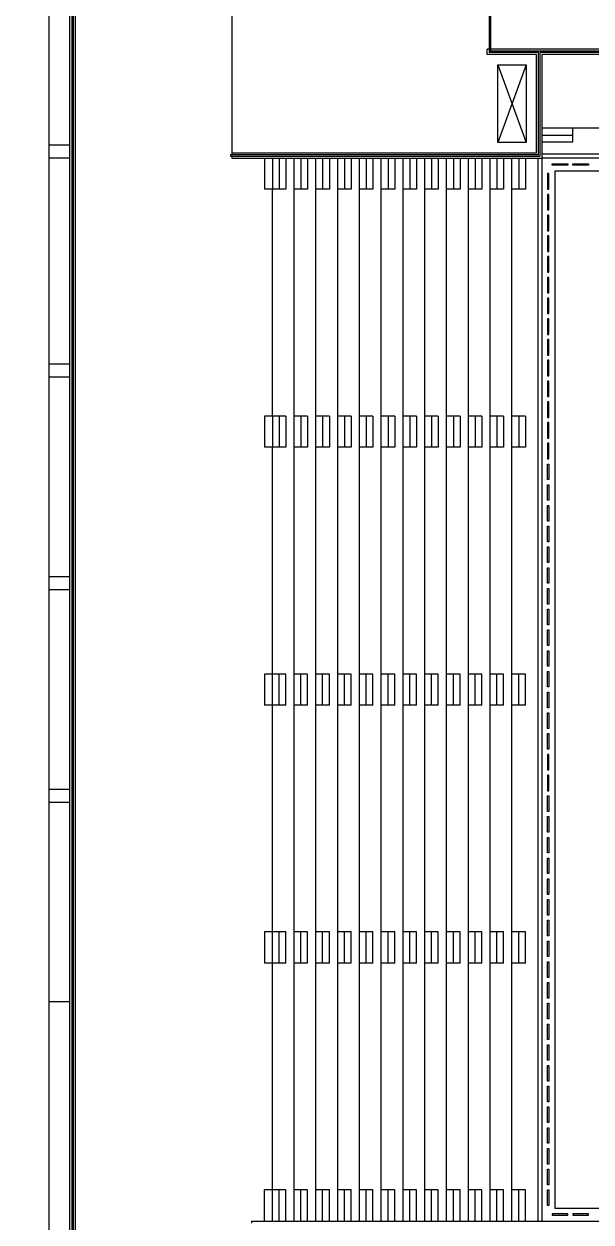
# Model space of a CAD drawing. Extents: x 23317406 to 24383751, y 42324270 to 43451021.
# Drawn here: x 24114383 to 24115841, y 43003737 to 43006817 of the extents above; entities that cross this region are included whole.
import ezdxf

# ---------------------------------------------------------------- set-up
doc = ezdxf.new("R2010")
doc.units = 0
doc.header["$MEASUREMENT"] = 0
doc.layers.add('CT', color=9, linetype='CONTINUOUS')
doc.layers.add('墙', color=7, linetype='CONTINUOUS')

msp = doc.modelspace()

# ---------------------------------------------------------------- linework, layer by layer
at = {"layer": 'CT', "color": 6, "linetype": 'ByBlock'}
for p, q in [((24114448.00333, 43006505.83074, -1), (24114448.00333, 43007614.49741, -1)), ((24114501.33666, 43006393.5189, -1), (24114501.33666, 43007481.16408, -1)), ((24114501.33666, 43003382.49741, -1), (24114501.33666, 43007481.16407, -1)), ((24114506.33669, 43007476.16405, -1), (24114506.33019, 43003387.49741, -1)), ((24114509.67001, 43007472.83071, -1), (24114509.66353, 43003390.83074, -1)), ((24114514.66999, 43007467.83069, -1), (24114514.66354, 43003395.83074, -1)), ((24114918.00333, 43007467.83074, -1), (24114918.00333, 43006485.83074, -1)), ((24115579.66999, 43006945.83074, -1), (24115579.66999, 43006744.16408, -1)), ((24115583.00333, 43006945.83074, -1), (24115583.00333, 43006747.49741, -1)), ((24115574.66999, 43006739.16408, -1), (24115574.66999, 43006752.49741, -1)), ((24115579.66999, 43006752.49741, -1), (24115574.66999, 43006752.49741, -1)), ((24115701.33666, 43006739.16408, -1), (24115574.66999, 43006739.16408, -1)), ((24115706.33666, 43006744.16408, -1), (24115579.66999, 43006744.16408, -1)), ((24116421.33666, 43006752.49741, -1), (24115583.00333, 43006752.49741, -1)), ((24116421.33666, 43006747.49741, -1), (24115583.00333, 43006747.49741, -1)), ((24115701.33666, 43006507.16408, -1), (24115701.33666, 43006739.16408, -1)), ((24115701.33666, 43006485.83074, -1), (24115701.33666, 43006739.16408, -1)), ((24115706.33666, 43006480.83074, -1), (24115706.33666, 43006744.16408, -1)), ((24116421.33666, 43006744.16408, -1), (24115709.66999, 43006744.16408, -1)), ((24115709.66999, 43006744.16408, -1), (24115709.66999, 43006477.49741, -1)), ((24115714.66999, 43006739.16408, -1), (24115714.66999, 43006472.49741, -1)), ((24116421.33666, 43006739.16408, -1), (24115714.66999, 43006739.16408, -1)), ((24115601.33666, 43006712.49741, -1), (24115674.66999, 43006512.49741, -1)), ((24115674.66999, 43006712.49741, -1), (24115601.33666, 43006512.49741, -1)), ((24115601.33666, 43006712.49741, -1), (24115674.66999, 43006712.49741, -1)), ((24115601.33666, 43006512.49741, -1), (24115601.33666, 43006712.49741, -1)), ((24115674.66999, 43006712.49741, -1), (24115674.66999, 43006512.49741, -1)), ((24117248.00333, 43006549.16408, -1), (24115714.66999, 43006549.16408, -1)), ((24115714.66999, 43006531.83074, -1), (24115794.66999, 43006531.83074, -1)), ((24115794.66999, 43006514.49741, -1), (24115794.66999, 43006549.16408, -1)), ((24114448.00333, 43006472.49741, -1), (24114448.00333, 43006505.83074, -1)), ((24114501.33666, 43006505.83074, -1), (24114448.00333, 43006505.83074, -1)), ((24115674.66999, 43006512.49741, -1), (24115601.33666, 43006512.49741, -1)), ((24115714.66999, 43006514.49741, -1), (24115794.66999, 43006514.49741, -1)), ((24114501.33666, 43006472.49741, -1), (24114448.00333, 43006472.49741, -1)), ((24114448.00333, 43005942.49741, -1), (24114448.00333, 43006472.49741, -1)), ((24115706.33666, 43006480.83074, -1), (24114914.66999, 43006480.83074, -1)), ((24114914.66999, 43006480.83074, -1), (24114914.66999, 43006477.49741, -1)), ((24114914.66999, 43006477.49741, -1), (24115709.66999, 43006477.49741, -1)), ((24114918.00333, 43006485.83074, -1), (24115701.33666, 43006485.83074, -1)), ((24114918.00333, 43006485.83074, -1), (24114918.00333, 43006480.83074, -1)), ((24114918.00333, 43006477.49741, -1), (24114918.00333, 43006472.49741, -1)), ((24114918.00333, 43006472.49741, -1), (24115714.66999, 43006472.49741, -1)), ((24115002.00333, 43006472.49741, -1), (24115002.00333, 43006392.49741, -1)), ((24115022.00333, 43006472.49741, -1), (24115022.00333, 43006392.49741, -1)), ((24115039.33666, 43006472.49741, -1), (24115039.33666, 43006392.49741, -1)), ((24115056.66999, 43006472.49741, -1), (24115056.66999, 43006392.49741, -1)), ((24115078.00333, 43003739.16408, -1), (24115078.00333, 43006472.49741, -1)), ((24115095.33666, 43006472.49741, -1), (24115095.33666, 43006392.49741, -1)), ((24115112.66999, 43006472.49741, -1), (24115112.66999, 43006392.49741, -1)), ((24115134.00333, 43003739.16408, -1), (24115134.00333, 43006472.49741, -1)), ((24115151.33666, 43006472.49741, -1), (24115151.33666, 43006392.49741, -1)), ((24115168.66999, 43006472.49741, -1), (24115168.66999, 43006392.49741, -1)), ((24115190.00333, 43003739.16408, -1), (24115190.00333, 43006472.49741, -1)), ((24115207.33666, 43006472.49741, -1), (24115207.33666, 43006392.49741, -1)), ((24115224.66999, 43006472.49741, -1), (24115224.66999, 43006392.49741, -1)), ((24115246.00333, 43003739.16408, -1), (24115246.00333, 43006472.49741, -1)), ((24115263.33666, 43006472.49741, -1), (24115263.33666, 43006392.49741, -1)), ((24115280.66999, 43006472.49741, -1), (24115280.66999, 43006392.49741, -1)), ((24115302.00333, 43003739.16408, -1), (24115302.00333, 43006472.49741, -1)), ((24115319.33666, 43006472.49741, -1), (24115319.33666, 43006392.49741, -1)), ((24115336.66999, 43006472.49741, -1), (24115336.66999, 43006392.49741, -1)), ((24115358.00333, 43003739.16408, -1), (24115358.00333, 43006472.49741, -1)), ((24115375.33666, 43006472.49741, -1), (24115375.33666, 43006392.49741, -1)), ((24115392.66999, 43006472.49741, -1), (24115392.66999, 43006392.49741, -1)), ((24115414.00333, 43003739.16408, -1), (24115414.00333, 43006472.49741, -1)), ((24115431.33666, 43006472.49741, -1), (24115431.33666, 43006392.49741, -1)), ((24115448.66999, 43006472.49741, -1), (24115448.66999, 43006392.49741, -1)), ((24115470.00333, 43003739.16408, -1), (24115470.00333, 43006472.49741, -1)), ((24115487.33666, 43006472.49741, -1), (24115487.33666, 43006392.49741, -1)), ((24115504.66999, 43006472.49741, -1), (24115504.66999, 43006392.49741, -1)), ((24115526.00333, 43003739.16408, -1), (24115526.00333, 43006472.49741, -1)), ((24115543.33666, 43006472.49741, -1), (24115543.33666, 43006392.49741, -1)), ((24115560.66999, 43006472.49741, -1), (24115560.66999, 43006392.49741, -1)), ((24115582.00333, 43003739.16408, -1), (24115582.00333, 43006472.49741, -1)), ((24115599.33666, 43006472.49741, -1), (24115599.33666, 43006392.49741, -1)), ((24115616.66999, 43006472.49741, -1), (24115616.66999, 43006392.49741, -1)), ((24115638.00333, 43003739.16408, -1), (24115638.00333, 43006472.49741, -1)), ((24115655.33666, 43006472.49741, -1), (24115655.33666, 43006392.49741, -1)), ((24115672.66999, 43006472.49741, -1), (24115672.66999, 43006392.49741, -1)), ((24115704.66999, 43006472.49741, -1), (24115704.66999, 43003739.16408, -1)), ((24117248.00333, 43006482.49741, -1), (24115714.66999, 43006482.49741, -1)), ((24117248.00333, 43006472.49741, -1), (24115714.66999, 43006472.49741, -1)), ((24115714.66999, 43006472.49741, -1), (24115714.66999, 43003739.16408, -1)), ((24115729.66999, 43006432.49741, -1), (24115729.66999, 43006392.49741, -1)), ((24115733.00333, 43006432.49741, -1), (24115729.66999, 43006432.49741, -1)), ((24115733.00333, 43006392.49741, -1), (24115733.00333, 43006432.49741, -1)), ((24115741.33666, 43006457.49741, -1), (24115781.33666, 43006457.49741, -1)), ((24115741.33666, 43006454.16408, -1), (24115741.33666, 43006457.49741, -1)), ((24115781.33666, 43006454.16408, -1), (24115741.33666, 43006454.16408, -1)), ((24117214.66999, 43006439.16408, -1), (24115748.00333, 43006439.16408, -1)), ((24115748.00333, 43006439.16408, -1), (24115748.00333, 43003772.49741, -1)), ((24115781.33666, 43006457.49741, -1), (24115781.33666, 43006454.16408, -1)), ((24115794.66999, 43006457.49741, -1), (24115834.66999, 43006457.49741, -1)), ((24115794.66999, 43006454.16408, -1), (24115794.66999, 43006457.49741, -1)), ((24115834.66999, 43006454.16408, -1), (24115794.66999, 43006454.16408, -1)), ((24115834.66999, 43006457.49741, -1), (24115834.66999, 43006454.16408, -1)), ((24115022.00333, 43006392.49741, -1), (24115002.00333, 43006392.49741, -1)), ((24115056.66999, 43006392.49741, -1), (24115022.00333, 43006392.49741, -1)), ((24115022.00333, 43005809.16408, -1), (24115022.00333, 43006392.49741, -1)), ((24115112.66999, 43006392.49741, -1), (24115078.00333, 43006392.49741, -1)), ((24115168.66999, 43006392.49741, -1), (24115134.00333, 43006392.49741, -1)), ((24115224.66999, 43006392.49741, -1), (24115190.00333, 43006392.49741, -1)), ((24115280.66999, 43006392.49741, -1), (24115246.00333, 43006392.49741, -1)), ((24115336.66999, 43006392.49741, -1), (24115302.00333, 43006392.49741, -1)), ((24115392.66999, 43006392.49741, -1), (24115358.00333, 43006392.49741, -1)), ((24115448.66999, 43006392.49741, -1), (24115414.00333, 43006392.49741, -1)), ((24115504.66999, 43006392.49741, -1), (24115470.00333, 43006392.49741, -1)), ((24115560.66999, 43006392.49741, -1), (24115526.00333, 43006392.49741, -1)), ((24115616.66999, 43006392.49741, -1), (24115582.00333, 43006392.49741, -1)), ((24115672.66999, 43006392.49741, -1), (24115638.00333, 43006392.49741, -1)), ((24115729.66999, 43006392.49741, -1), (24115733.00333, 43006392.49741, -1)), ((24115729.66999, 43006379.16408, -1), (24115729.66999, 43006339.16408, -1)), ((24115733.00333, 43006379.16408, -1), (24115729.66999, 43006379.16408, -1)), ((24115733.00333, 43006339.16408, -1), (24115733.00333, 43006379.16408, -1)), ((24115729.66999, 43006339.16408, -1), (24115733.00333, 43006339.16408, -1)), ((24115729.66999, 43006325.83074, -1), (24115729.66999, 43006285.83074, -1)), ((24115733.00333, 43006325.83074, -1), (24115729.66999, 43006325.83074, -1)), ((24115733.00333, 43006285.83074, -1), (24115733.00333, 43006325.83074, -1)), ((24115729.66999, 43006285.83074, -1), (24115733.00333, 43006285.83074, -1)), ((24115729.66999, 43006272.49741, -1), (24115729.66999, 43006232.49741, -1)), ((24115733.00333, 43006272.49741, -1), (24115729.66999, 43006272.49741, -1)), ((24115733.00333, 43006232.49741, -1), (24115733.00333, 43006272.49741, -1)), ((24115729.66999, 43006232.49741, -1), (24115733.00333, 43006232.49741, -1)), ((24115729.66999, 43006219.16408, -1), (24115729.66999, 43006179.16408, -1)), ((24115733.00333, 43006219.16408, -1), (24115729.66999, 43006219.16408, -1)), ((24115733.00333, 43006179.16408, -1), (24115733.00333, 43006219.16408, -1)), ((24115729.66999, 43006179.16408, -1), (24115733.00333, 43006179.16408, -1)), ((24115729.66999, 43006165.83074, -1), (24115729.67, 43006125.83074, -1)), ((24115733.00333, 43006165.83074, -1), (24115729.66999, 43006165.83074, -1)), ((24115733.00333, 43006125.83074, -1), (24115733.00333, 43006165.83074, -1)), ((24115729.67, 43006125.83074, -1), (24115733.00333, 43006125.83074, -1)), ((24115729.67, 43006112.49741, -1), (24115729.67, 43006072.49741, -1)), ((24115733.00333, 43006112.49741, -1), (24115729.67, 43006112.49741, -1)), ((24115733.00333, 43006072.49741, -1), (24115733.00333, 43006112.49741, -1)), ((24115729.67, 43006072.49741, -1), (24115733.00333, 43006072.49741, -1)), ((24115729.67, 43006059.16408, -1), (24115729.67, 43006019.16408, -1)), ((24115733.00333, 43006059.16408, -1), (24115729.67, 43006059.16408, -1)), ((24115733.00333, 43006019.16408, -1), (24115733.00333, 43006059.16408, -1)), ((24115729.67, 43006019.16408, -1), (24115733.00333, 43006019.16408, -1)), ((24115729.67, 43006005.83074, -1), (24115729.67, 43005965.83074, -1)), ((24115733.00333, 43006005.83074, -1), (24115729.67, 43006005.83074, -1)), ((24115733.00333, 43005965.83074, -1), (24115733.00333, 43006005.83074, -1)), ((24114448.00333, 43005909.16408, -1), (24114448.00333, 43005942.49741, -1)), ((24114501.33666, 43005942.49741, -1), (24114448.00333, 43005942.49741, -1)), ((24115729.67, 43005965.83074, -1), (24115733.00333, 43005965.83074, -1)), ((24115729.67, 43005952.49741, -1), (24115729.67, 43005912.49741, -1)), ((24115733.00333, 43005952.49741, -1), (24115729.67, 43005952.49741, -1)), ((24115733.00333, 43005912.49741, -1), (24115733.00333, 43005952.49741, -1)), ((24114501.33666, 43005909.16408, -1), (24114448.00333, 43005909.16408, -1)), ((24114448.00333, 43005395.83074, -1), (24114448.00333, 43005909.16408, -1)), ((24115729.67, 43005912.49741, -1), (24115733.00333, 43005912.49741, -1)), ((24115729.67, 43005899.16408, -1), (24115729.67, 43005859.16408, -1)), ((24115733.00333, 43005899.16408, -1), (24115729.67, 43005899.16408, -1)), ((24115733.00333, 43005859.16408, -1), (24115733.00333, 43005899.16408, -1)), ((24115729.67, 43005859.16408, -1), (24115733.00333, 43005859.16408, -1)), ((24115729.67, 43005845.83074, -1), (24115729.67, 43005805.83074, -1)), ((24115733.00333, 43005845.83074, -1), (24115729.67, 43005845.83074, -1)), ((24115733.00333, 43005805.83074, -1), (24115733.00333, 43005845.83074, -1)), ((24115002.00333, 43005809.16408, -1), (24115002.00333, 43005729.16408, -1)), ((24115022.00333, 43005809.16408, -1), (24115002.00333, 43005809.16408, -1)), ((24115056.66999, 43005809.16408, -1), (24115022.00333, 43005809.16408, -1)), ((24115022.00333, 43005809.16408, -1), (24115022.00333, 43005729.16408, -1)), ((24115039.33666, 43005809.16408, -1), (24115039.33666, 43005729.16408, -1)), ((24115056.66999, 43005809.16408, -1), (24115056.66999, 43005729.16408, -1)), ((24115112.66999, 43005809.16408, -1), (24115078.00333, 43005809.16408, -1)), ((24115095.33666, 43005809.16408, -1), (24115095.33666, 43005729.16408, -1)), ((24115112.66999, 43005809.16408, -1), (24115112.66999, 43005729.16408, -1)), ((24115168.66999, 43005809.16408, -1), (24115134.00333, 43005809.16408, -1)), ((24115151.33666, 43005809.16408, -1), (24115151.33666, 43005729.16408, -1)), ((24115168.66999, 43005809.16408, -1), (24115168.66999, 43005729.16408, -1)), ((24115224.66999, 43005809.16408, -1), (24115190.00333, 43005809.16408, -1)), ((24115207.33666, 43005809.16408, -1), (24115207.33666, 43005729.16408, -1)), ((24115224.66999, 43005809.16408, -1), (24115224.66999, 43005729.16408, -1)), ((24115280.66999, 43005809.16408, -1), (24115246.00333, 43005809.16408, -1)), ((24115263.33666, 43005809.16408, -1), (24115263.33666, 43005729.16408, -1)), ((24115280.66999, 43005809.16408, -1), (24115280.66999, 43005729.16408, -1)), ((24115336.66999, 43005809.16408, -1), (24115302.00333, 43005809.16408, -1)), ((24115319.33666, 43005809.16408, -1), (24115319.33666, 43005729.16408, -1)), ((24115336.66999, 43005809.16408, -1), (24115336.66999, 43005729.16408, -1)), ((24115392.66999, 43005809.16408, -1), (24115358.00333, 43005809.16408, -1)), ((24115375.33666, 43005809.16408, -1), (24115375.33666, 43005729.16408, -1)), ((24115392.66999, 43005809.16408, -1), (24115392.66999, 43005729.16408, -1)), ((24115448.66999, 43005809.16408, -1), (24115414.00333, 43005809.16408, -1)), ((24115431.33666, 43005809.16408, -1), (24115431.33666, 43005729.16408, -1)), ((24115448.66999, 43005809.16408, -1), (24115448.66999, 43005729.16408, -1)), ((24115504.66999, 43005809.16408, -1), (24115470.00333, 43005809.16408, -1)), ((24115487.33666, 43005809.16408, -1), (24115487.33666, 43005729.16408, -1)), ((24115504.66999, 43005809.16408, -1), (24115504.66999, 43005729.16408, -1)), ((24115560.66999, 43005809.16408, -1), (24115526.00333, 43005809.16408, -1)), ((24115543.33666, 43005809.16408, -1), (24115543.33666, 43005729.16408, -1)), ((24115560.66999, 43005809.16408, -1), (24115560.66999, 43005729.16408, -1)), ((24115616.66999, 43005809.16408, -1), (24115582.00333, 43005809.16408, -1)), ((24115599.33666, 43005809.16408, -1), (24115599.33666, 43005729.16408, -1)), ((24115616.66999, 43005809.16408, -1), (24115616.66999, 43005729.16408, -1)), ((24115672.66999, 43005809.16408, -1), (24115638.00333, 43005809.16408, -1)), ((24115655.33666, 43005809.16408, -1), (24115655.33666, 43005729.16408, -1)), ((24115672.66999, 43005809.16408, -1), (24115672.66999, 43005729.16408, -1)), ((24115729.67, 43005805.83074, -1), (24115733.00333, 43005805.83074, -1)), ((24115729.67, 43005792.49741, -1), (24115729.67, 43005752.49741, -1)), ((24115733.00333, 43005792.49741, -1), (24115729.67, 43005792.49741, -1)), ((24115733.00333, 43005752.49741, -1), (24115733.00333, 43005792.49741, -1)), ((24115022.00333, 43005729.16408, -1), (24115002.00333, 43005729.16408, -1)), ((24115056.66999, 43005729.16408, -1), (24115022.00333, 43005729.16408, -1)), ((24115022.00333, 43005145.83074, -1), (24115022.00333, 43005729.16408, -1)), ((24115112.66999, 43005729.16408, -1), (24115078.00333, 43005729.16408, -1)), ((24115168.66999, 43005729.16408, -1), (24115134.00333, 43005729.16408, -1)), ((24115224.66999, 43005729.16408, -1), (24115190.00333, 43005729.16408, -1)), ((24115280.66999, 43005729.16408, -1), (24115246.00333, 43005729.16408, -1)), ((24115336.66999, 43005729.16408, -1), (24115302.00333, 43005729.16408, -1)), ((24115392.66999, 43005729.16408, -1), (24115358.00333, 43005729.16408, -1)), ((24115448.66999, 43005729.16408, -1), (24115414.00333, 43005729.16408, -1)), ((24115504.66999, 43005729.16408, -1), (24115470.00333, 43005729.16408, -1)), ((24115560.66999, 43005729.16408, -1), (24115526.00333, 43005729.16408, -1)), ((24115616.66999, 43005729.16408, -1), (24115582.00333, 43005729.16408, -1)), ((24115672.66999, 43005729.16408, -1), (24115638.00333, 43005729.16408, -1)), ((24115729.67, 43005752.49741, -1), (24115733.00333, 43005752.49741, -1)), ((24115729.67, 43005739.16408, -1), (24115729.67, 43005699.16408, -1)), ((24115733.00333, 43005739.16408, -1), (24115729.67, 43005739.16408, -1)), ((24115733.00333, 43005699.16408, -1), (24115733.00333, 43005739.16408, -1)), ((24115729.67, 43005699.16408, -1), (24115733.00333, 43005699.16408, -1)), ((24115729.67, 43005645.83074, -1), (24115729.67, 43005685.83074, -1)), ((24115729.67, 43005685.83074, -1), (24115733.00333, 43005685.83074, -1)), ((24115733.00333, 43005685.83074, -1), (24115733.00333, 43005645.83074, -1)), ((24115733.00333, 43005645.83074, -1), (24115729.67, 43005645.83074, -1)), ((24115729.67, 43005592.49741, -1), (24115729.67, 43005632.49741, -1)), ((24115729.67, 43005632.49741, -1), (24115733.00333, 43005632.49741, -1)), ((24115733.00333, 43005632.49741, -1), (24115733.00333, 43005592.49741, -1)), ((24115733.00333, 43005592.49741, -1), (24115729.67, 43005592.49741, -1)), ((24115729.67, 43005539.16408, -1), (24115729.67, 43005579.16408, -1)), ((24115729.67, 43005579.16408, -1), (24115733.00333, 43005579.16408, -1)), ((24115733.00333, 43005579.16408, -1), (24115733.00333, 43005539.16408, -1)), ((24115733.00333, 43005539.16408, -1), (24115729.67, 43005539.16408, -1)), ((24115729.67, 43005485.83074, -1), (24115729.67, 43005525.83074, -1)), ((24115729.67, 43005525.83074, -1), (24115733.00333, 43005525.83074, -1)), ((24115733.00333, 43005525.83074, -1), (24115733.00333, 43005485.83074, -1)), ((24115733.00333, 43005485.83074, -1), (24115729.67, 43005485.83074, -1)), ((24115729.67, 43005432.49741, -1), (24115729.67, 43005472.49741, -1)), ((24115729.67, 43005472.49741, -1), (24115733.00333, 43005472.49741, -1)), ((24115733.00333, 43005472.49741, -1), (24115733.00333, 43005432.49741, -1)), ((24115733.00333, 43005432.49741, -1), (24115729.67, 43005432.49741, -1)), ((24115729.67, 43005379.16408, -1), (24115729.67, 43005419.16408, -1)), ((24115729.67, 43005419.16408, -1), (24115733.00333, 43005419.16408, -1)), ((24115733.00333, 43005419.16408, -1), (24115733.00333, 43005379.16408, -1)), ((24114448.00333, 43005362.49741, -1), (24114448.00333, 43005395.83074, -1)), ((24114501.33666, 43005395.83074, -1), (24114448.00333, 43005395.83074, -1)), ((24114501.33666, 43005362.49741, -1), (24114448.00333, 43005362.49741, -1)), ((24114448.00333, 43004849.16408, -1), (24114448.00333, 43005362.49741, -1)), ((24115733.00333, 43005379.16408, -1), (24115729.67, 43005379.16408, -1)), ((24115729.67, 43005325.83074, -1), (24115729.67, 43005365.83074, -1)), ((24115729.67, 43005365.83074, -1), (24115733.00333, 43005365.83074, -1)), ((24115733.00333, 43005365.83074, -1), (24115733.00333, 43005325.83074, -1)), ((24115733.00333, 43005325.83074, -1), (24115729.67, 43005325.83074, -1)), ((24115729.67, 43005272.49741, -1), (24115729.67, 43005312.49741, -1)), ((24115729.67, 43005312.49741, -1), (24115733.00333, 43005312.49741, -1)), ((24115733.00333, 43005312.49741, -1), (24115733.00333, 43005272.49741, -1)), ((24115733.00333, 43005272.49741, -1), (24115729.67, 43005272.49741, -1)), ((24115729.67, 43005219.16408, -1), (24115729.67, 43005259.16408, -1)), ((24115729.67, 43005259.16408, -1), (24115733.00333, 43005259.16408, -1)), ((24115733.00333, 43005259.16408, -1), (24115733.00333, 43005219.16408, -1)), ((24115733.00333, 43005219.16408, -1), (24115729.67, 43005219.16408, -1)), ((24115729.67, 43005165.83074, -1), (24115729.67, 43005205.83074, -1)), ((24115729.67, 43005205.83074, -1), (24115733.00333, 43005205.83074, -1)), ((24115733.00333, 43005205.83074, -1), (24115733.00333, 43005165.83074, -1)), ((24115002.00333, 43005145.83074, -1), (24115002.00333, 43005065.83074, -1)), ((24115022.00333, 43005145.83074, -1), (24115002.00333, 43005145.83074, -1)), ((24115056.66999, 43005145.83074, -1), (24115022.00333, 43005145.83074, -1)), ((24115022.00333, 43005065.83074, -1), (24115022.00333, 43005145.83074, -1)), ((24115039.33666, 43005065.83074, -1), (24115039.33666, 43005145.83074, -1)), ((24115056.66999, 43005065.83074, -1), (24115056.66999, 43005145.83074, -1)), ((24115112.66999, 43005145.83074, -1), (24115078.00333, 43005145.83074, -1)), ((24115095.33666, 43005065.83074, -1), (24115095.33666, 43005145.83074, -1)), ((24115112.66999, 43005065.83074, -1), (24115112.66999, 43005145.83074, -1)), ((24115168.66999, 43005145.83074, -1), (24115134.00333, 43005145.83074, -1)), ((24115151.33666, 43005065.83074, -1), (24115151.33666, 43005145.83074, -1)), ((24115168.66999, 43005065.83074, -1), (24115168.66999, 43005145.83074, -1)), ((24115224.66999, 43005145.83074, -1), (24115190.00333, 43005145.83074, -1)), ((24115207.33666, 43005065.83074, -1), (24115207.33666, 43005145.83074, -1)), ((24115224.66999, 43005065.83074, -1), (24115224.66999, 43005145.83074, -1)), ((24115280.66999, 43005145.83074, -1), (24115246.00333, 43005145.83074, -1)), ((24115263.33666, 43005065.83074, -1), (24115263.33666, 43005145.83074, -1)), ((24115280.66999, 43005065.83074, -1), (24115280.66999, 43005145.83074, -1)), ((24115336.66999, 43005145.83074, -1), (24115302.00333, 43005145.83074, -1)), ((24115319.33666, 43005065.83074, -1), (24115319.33666, 43005145.83074, -1)), ((24115336.66999, 43005065.83074, -1), (24115336.66999, 43005145.83074, -1)), ((24115392.66999, 43005145.83074, -1), (24115358.00333, 43005145.83074, -1)), ((24115375.33666, 43005065.83074, -1), (24115375.33666, 43005145.83074, -1)), ((24115392.66999, 43005065.83074, -1), (24115392.66999, 43005145.83074, -1)), ((24115448.66999, 43005145.83074, -1), (24115414.00333, 43005145.83074, -1)), ((24115431.33666, 43005065.83074, -1), (24115431.33666, 43005145.83074, -1)), ((24115448.66999, 43005065.83074, -1), (24115448.66999, 43005145.83074, -1)), ((24115504.66999, 43005145.83074, -1), (24115470.00333, 43005145.83074, -1)), ((24115487.33666, 43005065.83074, -1), (24115487.33666, 43005145.83074, -1)), ((24115504.66999, 43005065.83074, -1), (24115504.66999, 43005145.83074, -1)), ((24115560.66999, 43005145.83074, -1), (24115526.00333, 43005145.83074, -1)), ((24115543.33666, 43005065.83074, -1), (24115543.33666, 43005145.83074, -1)), ((24115560.66999, 43005065.83074, -1), (24115560.66999, 43005145.83074, -1)), ((24115616.66999, 43005145.83074, -1), (24115582.00333, 43005145.83074, -1)), ((24115599.33666, 43005065.83074, -1), (24115599.33666, 43005145.83074, -1)), ((24115616.66999, 43005065.83074, -1), (24115616.66999, 43005145.83074, -1)), ((24115672.66999, 43005145.83074, -1), (24115638.00333, 43005145.83074, -1)), ((24115655.33666, 43005065.83074, -1), (24115655.33666, 43005145.83074, -1)), ((24115672.66999, 43005065.83074, -1), (24115672.66999, 43005145.83074, -1)), ((24115733.00333, 43005165.83074, -1), (24115729.67, 43005165.83074, -1)), ((24115729.67, 43005112.49741, -1), (24115729.67, 43005152.49741, -1)), ((24115729.67, 43005152.49741, -1), (24115733.00333, 43005152.49741, -1)), ((24115733.00333, 43005152.49741, -1), (24115733.00333, 43005112.49741, -1)), ((24115733.00333, 43005112.49741, -1), (24115729.67, 43005112.49741, -1)), ((24115729.67, 43005059.16408, -1), (24115729.67, 43005099.16408, -1)), ((24115729.67, 43005099.16408, -1), (24115733.00333, 43005099.16408, -1)), ((24115733.00333, 43005099.16408, -1), (24115733.00333, 43005059.16408, -1)), ((24115022.00333, 43005065.83074, -1), (24115002.00333, 43005065.83074, -1)), ((24115056.66999, 43005065.83074, -1), (24115022.00333, 43005065.83074, -1)), ((24115022.00333, 43004482.49741, -1), (24115022.00333, 43005065.83074, -1)), ((24115112.66999, 43005065.83074, -1), (24115078.00333, 43005065.83074, -1)), ((24115168.66999, 43005065.83074, -1), (24115134.00333, 43005065.83074, -1)), ((24115224.66999, 43005065.83074, -1), (24115190.00333, 43005065.83074, -1)), ((24115280.66999, 43005065.83074, -1), (24115246.00333, 43005065.83074, -1)), ((24115336.66999, 43005065.83074, -1), (24115302.00333, 43005065.83074, -1)), ((24115392.66999, 43005065.83074, -1), (24115358.00333, 43005065.83074, -1)), ((24115448.66999, 43005065.83074, -1), (24115414.00333, 43005065.83074, -1)), ((24115504.66999, 43005065.83074, -1), (24115470.00333, 43005065.83074, -1)), ((24115560.66999, 43005065.83074, -1), (24115526.00333, 43005065.83074, -1)), ((24115616.66999, 43005065.83074, -1), (24115582.00333, 43005065.83074, -1)), ((24115672.66999, 43005065.83074, -1), (24115638.00333, 43005065.83074, -1)), ((24115733.00333, 43005059.16408, -1), (24115729.67, 43005059.16408, -1)), ((24115729.67, 43005005.83074, -1), (24115729.67, 43005045.83074, -1)), ((24115729.67, 43005045.83074, -1), (24115733.00333, 43005045.83074, -1)), ((24115733.00333, 43005045.83074, -1), (24115733.00333, 43005005.83074, -1)), ((24115733.00333, 43005005.83074, -1), (24115729.67, 43005005.83074, -1)), ((24115729.67, 43004952.49741, -1), (24115729.67, 43004992.49741, -1)), ((24115729.67, 43004992.49741, -1), (24115733.00333, 43004992.49741, -1)), ((24115733.00333, 43004992.49741, -1), (24115733.00333, 43004952.49741, -1)), ((24115733.00333, 43004952.49741, -1), (24115729.67, 43004952.49741, -1)), ((24115729.67, 43004939.16408, -1), (24115729.67, 43004899.16408, -1)), ((24115733.00333, 43004939.16408, -1), (24115729.67, 43004939.16408, -1)), ((24115733.00333, 43004899.16408, -1), (24115733.00333, 43004939.16408, -1)), ((24115729.67, 43004899.16408, -1), (24115733.00333, 43004899.16408, -1)), ((24115729.67, 43004885.83074, -1), (24115729.67, 43004845.83074, -1)), ((24115733.00333, 43004885.83074, -1), (24115729.67, 43004885.83074, -1)), ((24115733.00333, 43004845.83074, -1), (24115733.00333, 43004885.83074, -1)), ((24114448.00333, 43004815.83074, -1), (24114448.00333, 43004849.16408, -1)), ((24114501.33666, 43004849.16408, -1), (24114448.00333, 43004849.16408, -1)), ((24115729.67, 43004845.83074, -1), (24115733.00333, 43004845.83074, -1)), ((24115729.67, 43004792.49741, -1), (24115729.67, 43004832.49741, -1)), ((24115729.67, 43004832.49741, -1), (24115733.00333, 43004832.49741, -1)), ((24115733.00333, 43004832.49741, -1), (24115733.00333, 43004792.49741, -1)), ((24114448.00333, 43004302.49741, -1), (24114448.00333, 43004815.83074, -1)), ((24114501.33666, 43004815.83074, -1), (24114448.00333, 43004815.83074, -1)), ((24115733.00333, 43004792.49741, -1), (24115729.67, 43004792.49741, -1)), ((24115729.67, 43004739.16408, -1), (24115729.67, 43004779.16408, -1)), ((24115729.67, 43004779.16408, -1), (24115733.00333, 43004779.16408, -1)), ((24115733.00333, 43004779.16408, -1), (24115733.00334, 43004739.16408, -1)), ((24115733.00334, 43004739.16408, -1), (24115729.67, 43004739.16408, -1)), ((24115729.67, 43004685.83074, -1), (24115729.67, 43004725.83074, -1)), ((24115729.67, 43004725.83074, -1), (24115733.00334, 43004725.83074, -1)), ((24115733.00334, 43004725.83074, -1), (24115733.00334, 43004685.83074, -1)), ((24115733.00334, 43004685.83074, -1), (24115729.67, 43004685.83074, -1)), ((24115729.67, 43004632.49741, -1), (24115729.67, 43004672.49741, -1)), ((24115729.67, 43004672.49741, -1), (24115733.00334, 43004672.49741, -1)), ((24115733.00334, 43004672.49741, -1), (24115733.00334, 43004632.49741, -1)), ((24115733.00334, 43004632.49741, -1), (24115729.67, 43004632.49741, -1)), ((24115729.67, 43004579.16408, -1), (24115729.67, 43004619.16408, -1)), ((24115729.67, 43004619.16408, -1), (24115733.00334, 43004619.16408, -1)), ((24115733.00334, 43004619.16408, -1), (24115733.00334, 43004579.16408, -1)), ((24115733.00334, 43004579.16408, -1), (24115729.67, 43004579.16408, -1)), ((24115729.67, 43004525.83074, -1), (24115729.67, 43004565.83074, -1)), ((24115729.67, 43004565.83074, -1), (24115733.00334, 43004565.83074, -1)), ((24115733.00334, 43004565.83074, -1), (24115733.00334, 43004525.83074, -1)), ((24115733.00334, 43004525.83074, -1), (24115729.67, 43004525.83074, -1)), ((24115729.67, 43004472.49741, -1), (24115729.67, 43004512.49741, -1)), ((24115729.67, 43004512.49741, -1), (24115733.00334, 43004512.49741, -1)), ((24115733.00334, 43004512.49741, -1), (24115733.00334, 43004472.49741, -1)), ((24115002.00333, 43004482.49741, -1), (24115002.00333, 43004402.49741, -1)), ((24115022.00333, 43004482.49741, -1), (24115002.00333, 43004482.49741, -1)), ((24115056.66999, 43004482.49741, -1), (24115022.00333, 43004482.49741, -1)), ((24115022.00333, 43004402.49741, -1), (24115022.00333, 43004482.49741, -1)), ((24115039.33666, 43004402.49741, -1), (24115039.33666, 43004482.49741, -1)), ((24115056.66999, 43004402.49741, -1), (24115056.66999, 43004482.49741, -1)), ((24115112.66999, 43004482.49741, -1), (24115078.00333, 43004482.49741, -1)), ((24115095.33666, 43004402.49741, -1), (24115095.33666, 43004482.49741, -1)), ((24115112.66999, 43004402.49741, -1), (24115112.66999, 43004482.49741, -1)), ((24115168.66999, 43004482.49741, -1), (24115134.00333, 43004482.49741, -1)), ((24115151.33666, 43004402.49741, -1), (24115151.33666, 43004482.49741, -1)), ((24115168.66999, 43004402.49741, -1), (24115168.66999, 43004482.49741, -1)), ((24115224.66999, 43004482.49741, -1), (24115190.00333, 43004482.49741, -1)), ((24115207.33666, 43004402.49741, -1), (24115207.33666, 43004482.49741, -1)), ((24115224.66999, 43004402.49741, -1), (24115224.66999, 43004482.49741, -1)), ((24115280.66999, 43004482.49741, -1), (24115246.00333, 43004482.49741, -1)), ((24115263.33666, 43004402.49741, -1), (24115263.33666, 43004482.49741, -1)), ((24115280.66999, 43004402.49741, -1), (24115280.66999, 43004482.49741, -1)), ((24115336.66999, 43004482.49741, -1), (24115302.00333, 43004482.49741, -1)), ((24115319.33666, 43004402.49741, -1), (24115319.33666, 43004482.49741, -1)), ((24115336.66999, 43004402.49741, -1), (24115336.66999, 43004482.49741, -1)), ((24115392.66999, 43004482.49741, -1), (24115358.00333, 43004482.49741, -1)), ((24115375.33666, 43004402.49741, -1), (24115375.33666, 43004482.49741, -1)), ((24115392.66999, 43004402.49741, -1), (24115392.66999, 43004482.49741, -1)), ((24115448.66999, 43004482.49741, -1), (24115414.00333, 43004482.49741, -1)), ((24115431.33666, 43004402.49741, -1), (24115431.33666, 43004482.49741, -1)), ((24115448.66999, 43004402.49741, -1), (24115448.66999, 43004482.49741, -1)), ((24115504.66999, 43004482.49741, -1), (24115470.00333, 43004482.49741, -1)), ((24115487.33666, 43004402.49741, -1), (24115487.33666, 43004482.49741, -1)), ((24115504.66999, 43004402.49741, -1), (24115504.66999, 43004482.49741, -1)), ((24115560.66999, 43004482.49741, -1), (24115526.00333, 43004482.49741, -1)), ((24115543.33666, 43004402.49741, -1), (24115543.33666, 43004482.49741, -1)), ((24115560.66999, 43004402.49741, -1), (24115560.66999, 43004482.49741, -1)), ((24115616.66999, 43004482.49741, -1), (24115582.00333, 43004482.49741, -1)), ((24115599.33666, 43004402.49741, -1), (24115599.33666, 43004482.49741, -1)), ((24115616.66999, 43004402.49741, -1), (24115616.66999, 43004482.49741, -1)), ((24115672.66999, 43004482.49741, -1), (24115638.00333, 43004482.49741, -1)), ((24115655.33666, 43004402.49741, -1), (24115655.33666, 43004482.49741, -1)), ((24115672.66999, 43004402.49741, -1), (24115672.66999, 43004482.49741, -1)), ((24115733.00334, 43004472.49741, -1), (24115729.67, 43004472.49741, -1)), ((24115729.67, 43004419.16408, -1), (24115729.67, 43004459.16408, -1)), ((24115729.67, 43004459.16408, -1), (24115733.00334, 43004459.16408, -1)), ((24115733.00334, 43004459.16408, -1), (24115733.00334, 43004419.16408, -1)), ((24115022.00333, 43004402.49741, -1), (24115002.00333, 43004402.49741, -1)), ((24115056.66999, 43004402.49741, -1), (24115022.00333, 43004402.49741, -1)), ((24115022.00333, 43003819.16408, -1), (24115022.00333, 43004402.49741, -1)), ((24115112.66999, 43004402.49741, -1), (24115078.00333, 43004402.49741, -1)), ((24115168.66999, 43004402.49741, -1), (24115134.00333, 43004402.49741, -1)), ((24115224.66999, 43004402.49741, -1), (24115190.00333, 43004402.49741, -1)), ((24115280.66999, 43004402.49741, -1), (24115246.00333, 43004402.49741, -1)), ((24115336.66999, 43004402.49741, -1), (24115302.00333, 43004402.49741, -1)), ((24115392.66999, 43004402.49741, -1), (24115358.00333, 43004402.49741, -1)), ((24115448.66999, 43004402.49741, -1), (24115414.00333, 43004402.49741, -1)), ((24115504.66999, 43004402.49741, -1), (24115470.00333, 43004402.49741, -1)), ((24115560.66999, 43004402.49741, -1), (24115526.00333, 43004402.49741, -1)), ((24115616.66999, 43004402.49741, -1), (24115582.00333, 43004402.49741, -1)), ((24115672.66999, 43004402.49741, -1), (24115638.00333, 43004402.49741, -1)), ((24115733.00334, 43004419.16408, -1), (24115729.67, 43004419.16408, -1)), ((24115729.67, 43004365.83074, -1), (24115729.67, 43004405.83074, -1)), ((24115729.67, 43004405.83074, -1), (24115733.00334, 43004405.83074, -1)), ((24115733.00334, 43004405.83074, -1), (24115733.00334, 43004365.83074, -1)), ((24115733.00334, 43004365.83074, -1), (24115729.67, 43004365.83074, -1)), ((24115729.67, 43004312.49741, -1), (24115729.67, 43004352.49741, -1)), ((24115729.67, 43004352.49741, -1), (24115733.00334, 43004352.49741, -1)), ((24115733.00334, 43004352.49741, -1), (24115733.00334, 43004312.49741, -1)), ((24115733.00334, 43004312.49741, -1), (24115729.67, 43004312.49741, -1)), ((24114448.00333, 43003329.16408, -1), (24114448.00333, 43004302.49741, -1)), ((24114501.33666, 43004302.49741, -1), (24114448.00333, 43004302.49741, -1)), ((24115729.67, 43004259.16408, -1), (24115729.67, 43004299.16408, -1)), ((24115729.67, 43004299.16408, -1), (24115733.00334, 43004299.16408, -1)), ((24115733.00334, 43004299.16408, -1), (24115733.00334, 43004259.16408, -1)), ((24115733.00334, 43004259.16408, -1), (24115729.67, 43004259.16408, -1)), ((24115729.67, 43004205.83074, -1), (24115729.67, 43004245.83074, -1)), ((24115729.67, 43004245.83074, -1), (24115733.00334, 43004245.83074, -1)), ((24115733.00334, 43004245.83074, -1), (24115733.00334, 43004205.83074, -1)), ((24115733.00334, 43004205.83074, -1), (24115729.67, 43004205.83074, -1)), ((24115729.67, 43004152.49741, -1), (24115729.67, 43004192.49741, -1)), ((24115729.67, 43004192.49741, -1), (24115733.00334, 43004192.49741, -1)), ((24115733.00334, 43004192.49741, -1), (24115733.00334, 43004152.49741, -1)), ((24115733.00334, 43004152.49741, -1), (24115729.67, 43004152.49741, -1)), ((24115729.67, 43004099.16408, -1), (24115729.67, 43004139.16408, -1)), ((24115729.67, 43004139.16408, -1), (24115733.00334, 43004139.16408, -1)), ((24115733.00334, 43004139.16408, -1), (24115733.00334, 43004099.16408, -1)), ((24115733.00334, 43004099.16408, -1), (24115729.67, 43004099.16408, -1)), ((24115729.67001, 43004045.83074, -1), (24115729.67, 43004085.83074, -1)), ((24115729.67, 43004085.83074, -1), (24115733.00334, 43004085.83074, -1)), ((24115733.00334, 43004085.83074, -1), (24115733.00334, 43004045.83074, -1)), ((24115733.00334, 43004045.83074, -1), (24115729.67001, 43004045.83074, -1)), ((24115729.67001, 43003992.49741, -1), (24115729.67001, 43004032.49741, -1)), ((24115729.67001, 43004032.49741, -1), (24115733.00334, 43004032.49741, -1)), ((24115733.00334, 43004032.49741, -1), (24115733.00334, 43003992.49741, -1)), ((24115733.00334, 43003992.49741, -1), (24115729.67001, 43003992.49741, -1)), ((24115729.67001, 43003939.16408, -1), (24115729.67001, 43003979.16408, -1)), ((24115729.67001, 43003979.16408, -1), (24115733.00334, 43003979.16408, -1)), ((24115733.00334, 43003979.16408, -1), (24115733.00334, 43003939.16408, -1)), ((24115733.00334, 43003939.16408, -1), (24115729.67001, 43003939.16408, -1)), ((24115729.67001, 43003885.83074, -1), (24115729.67001, 43003925.83074, -1)), ((24115729.67001, 43003925.83074, -1), (24115733.00334, 43003925.83074, -1)), ((24115733.00334, 43003925.83074, -1), (24115733.00334, 43003885.83074, -1)), ((24115733.00334, 43003885.83074, -1), (24115729.67001, 43003885.83074, -1)), ((24115729.67001, 43003832.49741, -1), (24115729.67001, 43003872.49741, -1)), ((24115729.67001, 43003872.49741, -1), (24115733.00334, 43003872.49741, -1)), ((24115733.00334, 43003872.49741, -1), (24115733.00334, 43003832.49741, -1)), ((24115002.00333, 43003739.16408, -1), (24115002.00333, 43003819.16408, -1)), ((24115022.00333, 43003819.16408, -1), (24115002.00333, 43003819.16408, -1)), ((24115022.00333, 43003739.16408, -1), (24115022.00333, 43003819.16408, -1)), ((24115056.66999, 43003819.16408, -1), (24115022.00333, 43003819.16408, -1)), ((24115039.33666, 43003739.16408, -1), (24115039.33666, 43003819.16408, -1)), ((24115056.66999, 43003739.16408, -1), (24115056.66999, 43003819.16408, -1)), ((24115112.66999, 43003819.16408, -1), (24115078.00333, 43003819.16408, -1)), ((24115095.33666, 43003739.16408, -1), (24115095.33666, 43003819.16408, -1)), ((24115112.66999, 43003739.16408, -1), (24115112.66999, 43003819.16408, -1)), ((24115168.66999, 43003819.16408, -1), (24115134.00333, 43003819.16408, -1)), ((24115151.33666, 43003739.16408, -1), (24115151.33666, 43003819.16408, -1)), ((24115168.66999, 43003739.16408, -1), (24115168.66999, 43003819.16408, -1)), ((24115224.66999, 43003819.16408, -1), (24115190.00333, 43003819.16408, -1)), ((24115207.33666, 43003739.16408, -1), (24115207.33666, 43003819.16408, -1)), ((24115224.66999, 43003739.16408, -1), (24115224.66999, 43003819.16408, -1)), ((24115280.66999, 43003819.16408, -1), (24115246.00333, 43003819.16408, -1)), ((24115263.33666, 43003739.16408, -1), (24115263.33666, 43003819.16408, -1)), ((24115280.66999, 43003739.16408, -1), (24115280.66999, 43003819.16408, -1)), ((24115336.66999, 43003819.16408, -1), (24115302.00333, 43003819.16408, -1)), ((24115319.33666, 43003739.16408, -1), (24115319.33666, 43003819.16408, -1)), ((24115336.66999, 43003739.16408, -1), (24115336.66999, 43003819.16408, -1)), ((24115392.66999, 43003819.16408, -1), (24115358.00333, 43003819.16408, -1)), ((24115375.33666, 43003739.16408, -1), (24115375.33666, 43003819.16408, -1)), ((24115392.66999, 43003739.16408, -1), (24115392.66999, 43003819.16408, -1)), ((24115448.66999, 43003819.16408, -1), (24115414.00333, 43003819.16408, -1)), ((24115431.33666, 43003739.16408, -1), (24115431.33666, 43003819.16408, -1)), ((24115448.66999, 43003739.16408, -1), (24115448.66999, 43003819.16408, -1)), ((24115504.66999, 43003819.16408, -1), (24115470.00333, 43003819.16408, -1)), ((24115487.33666, 43003739.16408, -1), (24115487.33666, 43003819.16408, -1)), ((24115504.66999, 43003739.16408, -1), (24115504.66999, 43003819.16408, -1)), ((24115560.66999, 43003819.16408, -1), (24115526.00333, 43003819.16408, -1)), ((24115543.33666, 43003739.16408, -1), (24115543.33666, 43003819.16408, -1)), ((24115560.66999, 43003739.16408, -1), (24115560.66999, 43003819.16408, -1)), ((24115616.66999, 43003819.16408, -1), (24115582.00333, 43003819.16408, -1)), ((24115599.33666, 43003739.16408, -1), (24115599.33666, 43003819.16408, -1)), ((24115616.66999, 43003739.16408, -1), (24115616.66999, 43003819.16408, -1)), ((24115672.66999, 43003819.16408, -1), (24115638.00333, 43003819.16408, -1)), ((24115655.33666, 43003739.16408, -1), (24115655.33666, 43003819.16408, -1)), ((24115672.66999, 43003739.16408, -1), (24115672.66999, 43003819.16408, -1)), ((24115733.00334, 43003832.49741, -1), (24115729.67001, 43003832.49741, -1)), ((24115729.67001, 43003779.16408, -1), (24115729.67001, 43003819.16408, -1)), ((24115729.67001, 43003819.16408, -1), (24115733.00334, 43003819.16408, -1)), ((24115733.00334, 43003819.16408, -1), (24115733.00334, 43003779.16408, -1)), ((24115733.00334, 43003779.16408, -1), (24115729.67001, 43003779.16408, -1)), ((24115781.33666, 43003757.49741, -1), (24115741.33666, 43003757.49741, -1)), ((24115741.33666, 43003757.49741, -1), (24115741.33666, 43003754.16408, -1)), ((24115741.33666, 43003754.16408, -1), (24115781.33666, 43003754.16408, -1)), ((24115748.00333, 43003772.49741, -1), (24117214.66999, 43003772.49741, -1)), ((24115781.33666, 43003754.16408, -1), (24115781.33666, 43003757.49741, -1)), ((24115834.66999, 43003757.49741, -1), (24115794.66999, 43003757.49741, -1)), ((24115794.66999, 43003757.49741, -1), (24115794.66999, 43003754.16408, -1)), ((24115794.66999, 43003754.16408, -1), (24115834.66999, 43003754.16408, -1)), ((24115834.66999, 43003754.16408, -1), (24115834.66999, 43003757.49741, -1)), ((24114968.66999, 43003739.16408, -1), (24118168.00333, 43003739.16408, -1)), ((24114968.66999, 43003739.16408, -1), (24114968.66999, 43003734.16408, -1))]:
    msp.add_line(p, q, dxfattribs=at)
at = {"layer": '墙', "ltscale": 5000}
for start, end in [(67.1172342395, 67.1172342395), (66.2587266313, 66.2587266313), (64.4772342395, 64.4772342395), (64.9387266313, 64.9387266313)]:
    msp.add_arc((23850578.58196, 42857442.58139), 533172.67138, start, end, dxfattribs=at)
at = {"layer": '墙'}
for centre, start, end in [((23850634.74669, 42857737.27781), 79.4743453394, 79.4743453394), ((23850639.30178, 42857736.37231), 78.1227654233, 78.1227654233), ((23850644.55659, 42857735.23786), 77.5606287088, 77.5606287088), ((23850649.0789, 42857734.18074), 76.2090487927, 76.2090487927)]:
    msp.add_arc(centre, 530172.67138, start, end, dxfattribs=at)

doc.saveas('drawing.dxf')
